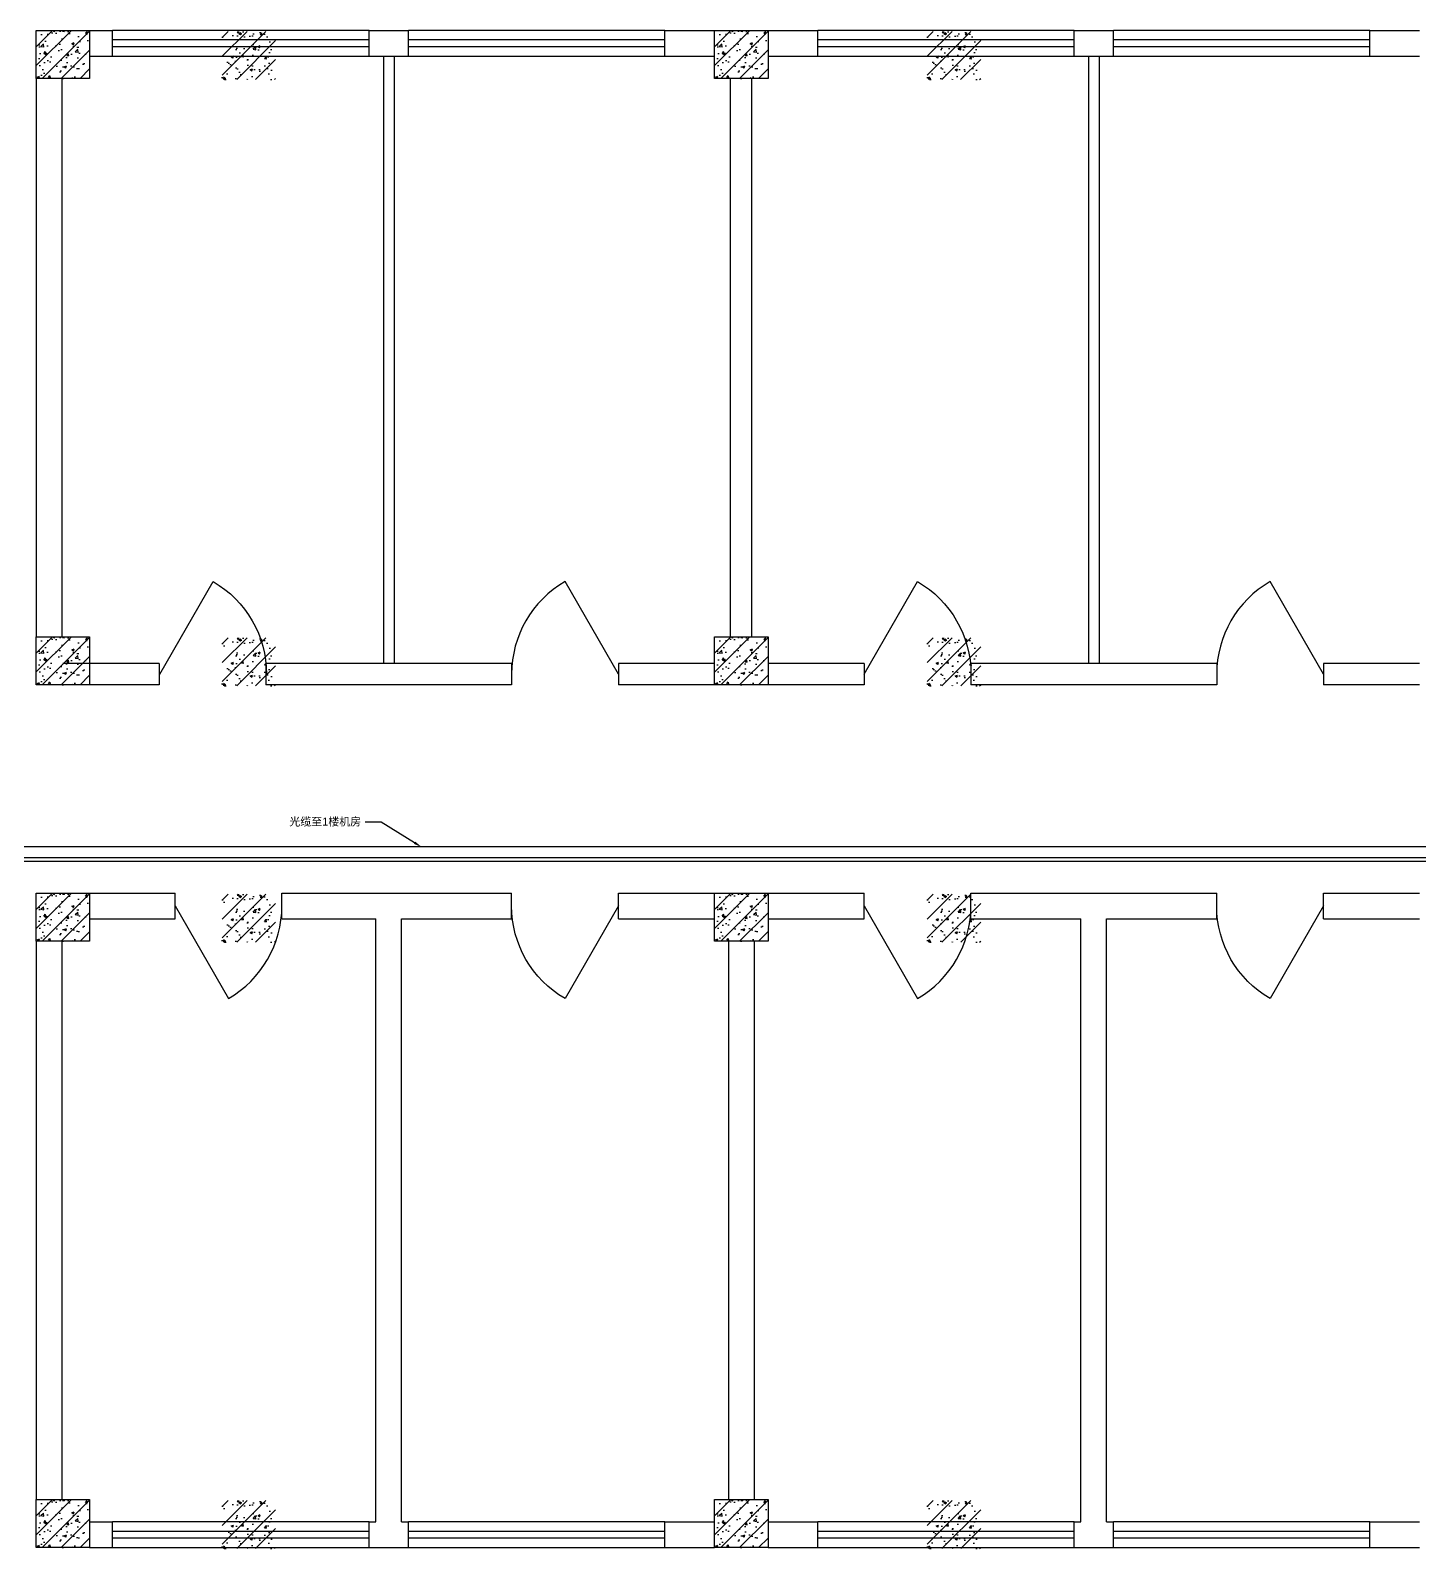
# Model space of a CAD drawing. Header units: millimetres. Extents: x 1454 to 76815, y 2126 to 32240.
# Drawn here: x 45812 to 54482, y 2126 to 11600 of the extents above; entities that cross this region are included whole.
import ezdxf
from ezdxf import colors
from ezdxf.entities.mleader import LeaderData, LeaderLine
from ezdxf.enums import TextEntityAlignment as Align
from ezdxf.math import Vec2, Vec3

# ---------------------------------------------------------------- set-up
doc = ezdxf.new("R2010")
doc.units = ezdxf.units.MM
doc.linetypes.add('CONTINOUS', pattern=[0])
for name, color, linetype in [('BD0', 7, 'Continuous'), ('C', 7, 'Continuous'), ('M', 7, 'Continuous'), ('WINDOW', 7, 'Continuous'), ('WINDOW_TEXT', 7, 'Continuous'), ('Z', 7, 'Continuous'), ('Z1', 9, 'Continuous'), ('文字说明', 7, 'Continuous'), ('标注', 3, 'Continuous')]:
    doc.layers.add(name, color=color, linetype=linetype)
doc.styles.add('SIMPLEX', font='SIMPLEX.SHX')
doc.styles.get("Standard").update_dxf_attribs({"font": 'arial.ttf'})

# ---------------------------------------------------------------- blocks, each defined once
blk = doc.blocks.new('_DBLK')
blk.add_line((-0.5, 0), (0, -0.866))
blk.add_arc((-0.5, 0), 1, 300, 0)
at = {"layer": 'WINDOW_TEXT', "style": 'SIMPLEX', "flags": 9}
blk.add_attdef('A', text='', height=1, dxfattribs=at).set_placement((0, 1.5), align=Align.MIDDLE)

msp = doc.modelspace()

# ---------------------------------------------------------------- hatches: boundary and pattern name
at = {"layer": 'Z1'}
h = msp.add_hatch(dxfattribs=at)
h.set_pattern_fill('ANSI31', color=256, scale=666.666667, style=0)
h.set_pattern_definition([(45, (-1432974.38, -522395.14), (-58.925565, 58.925565), [])])
h.paths.add_polyline_path([(45848.4, 11599.6), (46181.7, 11599.6), (46181.7, 11299.6), (45848.4, 11299.6)])
h = msp.add_hatch(dxfattribs=at)
h.set_pattern_fill('AR-CONC', color=256, scale=20, style=0)
h.set_pattern_definition([(50, (-1432974.38, -522395.14), (143.4520365, -12.550427), [15, -165]), (355, (-1432974.38, -522395.14), (-27.750267, 150.438427), [12, -132]), (100.4514, (-1432962.42, -522396.18), (115.701876, 137.887908), [12.748038, -140.228422]), (46.1842, (-1432974.38, -522355.14), (213.44821, -33.103803), [22.5, -247.5]), (96.6356, (-1432956.6, -522357.9), (186.93254, 194.823574), [19.122058, -210.3426]), (351.1842, (-1432974.38, -522355.14), (186.93239, 194.82372), [18, -198]), (21, (-1432954.38, -522365.14), (119.38141, -80.523778), [15, -165]), (326, (-1432954.38, -522365.14), (48.663066, 145.030009), [12, -132]), (71.4514, (-1432944.43, -522371.85), (168.044526, 64.506099), [12.748038, -140.228422]), (37.5, (-1432974.38, -522395.14), (2.431971, 66.5787708), [0, -130.4, 0, -134, 0, -132.5]), (7.5, (-1432974.38, -522395.14), (52.6139075, 78.8823424), [0, -76.4, 0, -127.4, 0, -50.5]), (327.5, (-1433018.98, -522395.14), (106.7644872, -4.5109743), [0, -50, 0, -156, 0, -207]), (317.5, (-1433038.98, -522395.14), (116.637234, 20.0209965), [0, -65, 0, -103.6, 0, -147])])
h.paths.add_polyline_path([(45848.4, 11599.6), (46181.7, 11599.6), (46181.7, 11299.6), (45848.4, 11299.6)])
h = msp.add_hatch(dxfattribs=at)
h.set_pattern_fill('ANSI31', color=256, scale=666.666667, style=0)
h.set_pattern_definition([(45, (-1638618.67, -96398.72), (-58.925565, 58.925565), [])])
h.paths.add_polyline_path([(47009, 11592.9), (47342.3, 11592.9), (47342.3, 11292.9), (47009, 11292.9)])
h = msp.add_hatch(dxfattribs=at)
h.set_pattern_fill('AR-CONC', color=256, scale=20, style=0)
h.set_pattern_definition([(50, (-1638618.67, -96398.72), (143.4520365, -12.550427), [15, -165]), (355, (-1638618.67, -96398.72), (-27.750267, 150.438427), [12, -132]), (100.4514, (-1638606.72, -96399.76), (115.701876, 137.887908), [12.748038, -140.228422]), (46.1842, (-1638618.67, -96358.72), (213.44821, -33.103803), [22.5, -247.5]), (96.6356, (-1638600.89, -96361.48), (186.93254, 194.823574), [19.122058, -210.3426]), (351.1842, (-1638618.67, -96358.72), (186.93239, 194.82372), [18, -198]), (21, (-1638598.67, -96368.72), (119.3814104, -80.523778), [15, -165]), (326, (-1638598.67, -96368.72), (48.663066, 145.030009), [12, -132]), (71.4514, (-1638588.72, -96375.43), (168.044526, 64.506099), [12.748038, -140.228422]), (37.5, (-1638618.673, -96398.716), (2.431971, 66.5787708), [0, -130.4, 0, -134, 0, -132.5]), (7.5, (-1638618.67, -96398.72), (52.6139075, 78.8823424), [0, -76.4, 0, -127.4, 0, -50.5]), (327.5, (-1638663.273, -96398.716), (106.7644872, -4.5109743), [0, -50, 0, -156, 0, -207]), (317.5, (-1638683.27, -96398.72), (116.637234, 20.0209965), [0, -65, 0, -103.6, 0, -147])])
h.paths.add_polyline_path([(47009, 11592.9), (47342.3, 11592.9), (47342.3, 11292.9), (47009, 11292.9)])
h = msp.add_hatch(dxfattribs=at)
h.set_pattern_fill('ANSI31', color=256, scale=666.666667, style=0)
h.set_pattern_definition([(45, (-1428741.046, -522395.14), (-58.925565, 58.925565), [])])
h.paths.add_polyline_path([(50081.7, 11599.6), (50415.1, 11599.6), (50415.1, 11299.6), (50081.7, 11299.6)])
h = msp.add_hatch(dxfattribs=at)
h.set_pattern_fill('AR-CONC', color=256, scale=20, style=0)
h.set_pattern_definition([(50, (-1428741.05, -522395.14), (143.4520365, -12.550427), [15, -165]), (355, (-1428741.05, -522395.14), (-27.750267, 150.438427), [12, -132]), (100.4514, (-1428729.09, -522396.18), (115.701876, 137.887908), [12.748038, -140.228422]), (46.1842, (-1428741.05, -522355.14), (213.44821, -33.103803), [22.5, -247.5]), (96.6356, (-1428723.26, -522357.9), (186.93254, 194.823574), [19.122058, -210.3426]), (351.1842, (-1428741.05, -522355.14), (186.93239, 194.82372), [18, -198]), (21, (-1428721.05, -522365.14), (119.38141, -80.523778), [15, -165]), (326, (-1428721.05, -522365.14), (48.663066, 145.030009), [12, -132]), (71.4514, (-1428711.1, -522371.85), (168.044526, 64.506099), [12.748038, -140.228422]), (37.5, (-1428741.046, -522395.14), (2.431971, 66.5787708), [0, -130.4, 0, -134, 0, -132.5]), (7.5, (-1428741.046, -522395.14), (52.6139075, 78.8823424), [0, -76.4, 0, -127.4, 0, -50.5]), (327.5, (-1428785.646, -522395.14), (106.7644872, -4.5109743), [0, -50, 0, -156, 0, -207]), (317.5, (-1428805.65, -522395.14), (116.637234, 20.0209965), [0, -65, 0, -103.6, 0, -147])])
h.paths.add_polyline_path([(50081.7, 11599.6), (50415.1, 11599.6), (50415.1, 11299.6), (50081.7, 11299.6)])
h = msp.add_hatch(dxfattribs=at)
h.set_pattern_fill('ANSI31', color=256, scale=666.666667, style=0)
h.set_pattern_definition([(45, (-1634218.67, -96398.72), (-58.925565, 58.925565), [])])
h.paths.add_polyline_path([(51409, 11592.9), (51742.3, 11592.9), (51742.3, 11292.9), (51409, 11292.9)])
h = msp.add_hatch(dxfattribs=at)
h.set_pattern_fill('AR-CONC', color=256, scale=20, style=0)
h.set_pattern_definition([(50, (-1634218.67, -96398.72), (143.4520365, -12.550427), [15, -165]), (355, (-1634218.67, -96398.72), (-27.750267, 150.438427), [12, -132]), (100.4514, (-1634206.72, -96399.76), (115.701876, 137.887908), [12.748038, -140.228422]), (46.1842, (-1634218.67, -96358.72), (213.44821, -33.103803), [22.5, -247.5]), (96.6356, (-1634200.89, -96361.48), (186.93254, 194.823574), [19.122058, -210.3426]), (351.1842, (-1634218.67, -96358.72), (186.93239, 194.82372), [18, -198]), (21, (-1634198.67, -96368.72), (119.3814104, -80.523778), [15, -165]), (326, (-1634198.67, -96368.72), (48.663066, 145.030009), [12, -132]), (71.4514, (-1634188.72, -96375.43), (168.044526, 64.506099), [12.748038, -140.228422]), (37.5, (-1634218.673, -96398.716), (2.431971, 66.5787708), [0, -130.4, 0, -134, 0, -132.5]), (7.5, (-1634218.67, -96398.72), (52.6139075, 78.8823424), [0, -76.4, 0, -127.4, 0, -50.5]), (327.5, (-1634263.273, -96398.716), (106.7644872, -4.5109743), [0, -50, 0, -156, 0, -207]), (317.5, (-1634283.27, -96398.72), (116.637234, 20.0209965), [0, -65, 0, -103.6, 0, -147])])
h.paths.add_polyline_path([(51409, 11592.9), (51742.3, 11592.9), (51742.3, 11292.9), (51409, 11292.9)])
h = msp.add_hatch(dxfattribs=at)
h.set_pattern_fill('ANSI31', color=256, scale=666.666667, style=0)
h.set_pattern_definition([(45, (-1432974.38, -526178.47), (-58.925565, 58.925565), [])])
h.paths.add_polyline_path([(45848.4, 7816.3), (46181.7, 7816.3), (46181.7, 7516.3), (45848.4, 7516.3)])
h = msp.add_hatch(dxfattribs=at)
h.set_pattern_fill('AR-CONC', color=256, scale=20, style=0)
h.set_pattern_definition([(50, (-1432974.38, -526178.47), (143.4520365, -12.550427), [15, -165]), (355, (-1432974.38, -526178.47), (-27.750267, 150.438427), [12, -132]), (100.4514, (-1432962.42, -526179.52), (115.701876, 137.887908), [12.748038, -140.228422]), (46.1842, (-1432974.38, -526138.47), (213.44821, -33.103803), [22.5, -247.5]), (96.6356, (-1432956.6, -526141.23), (186.93254, 194.823574), [19.122058, -210.3426]), (351.1842, (-1432974.38, -526138.47), (186.93239, 194.82372), [18, -198]), (21, (-1432954.38, -526148.47), (119.38141, -80.523778), [15, -165]), (326, (-1432954.38, -526148.47), (48.663066, 145.030009), [12, -132]), (71.4514, (-1432944.43, -526155.18), (168.044526, 64.506099), [12.748038, -140.228422]), (37.5, (-1432974.38, -526178.47), (2.431971, 66.5787708), [0, -130.4, 0, -134, 0, -132.5]), (7.5, (-1432974.38, -526178.47), (52.6139075, 78.8823424), [0, -76.4, 0, -127.4, 0, -50.5]), (327.5, (-1433018.98, -526178.47), (106.7644872, -4.5109743), [0, -50, 0, -156, 0, -207]), (317.5, (-1433038.98, -526178.47), (116.637234, 20.0209965), [0, -65, 0, -103.6, 0, -147])])
h.paths.add_polyline_path([(45848.4, 7816.3), (46181.7, 7816.3), (46181.7, 7516.3), (45848.4, 7516.3)])
h = msp.add_hatch(dxfattribs=at)
h.set_pattern_fill('AR-CONC', color=256, scale=20, style=0)
h.set_pattern_definition([(50, (-1638618.67, -100182.05), (143.4520365, -12.550427), [15, -165]), (355, (-1638618.67, -100182.05), (-27.750267, 150.438427), [12, -132]), (100.4514, (-1638606.72, -100183.1), (115.701876, 137.887908), [12.748038, -140.228422]), (46.1842, (-1638618.67, -100142.05), (213.44821, -33.103803), [22.5, -247.5]), (96.6356, (-1638600.89, -100144.8), (186.93254, 194.823574), [19.122058, -210.3426]), (351.1842, (-1638618.67, -100142.05), (186.93239, 194.82372), [18, -198]), (21, (-1638598.67, -100152.05), (119.3814104, -80.523778), [15, -165]), (326, (-1638598.67, -100152.05), (48.663066, 145.030009), [12, -132]), (71.4514, (-1638588.72, -100158.76), (168.044526, 64.506099), [12.748038, -140.228422]), (37.5, (-1638618.673, -100182.05), (2.431971, 66.5787708), [0, -130.4, 0, -134, 0, -132.5]), (7.5, (-1638618.67, -100182.05), (52.6139075, 78.8823424), [0, -76.4, 0, -127.4, 0, -50.5]), (327.5, (-1638663.273, -100182.05), (106.7644872, -4.5109743), [0, -50, 0, -156, 0, -207]), (317.5, (-1638683.27, -100182.05), (116.637234, 20.0209965), [0, -65, 0, -103.6, 0, -147])])
h.paths.add_polyline_path([(47009, 7809.6), (47342.3, 7809.6), (47342.3, 7509.6), (47009, 7509.6)])
h = msp.add_hatch(dxfattribs=at)
h.set_pattern_fill('ANSI31', color=256, scale=666.666667, style=0)
h.set_pattern_definition([(45, (-1638618.67, -100182.05), (-58.925565, 58.925565), [])])
h.paths.add_polyline_path([(47009, 7809.6), (47342.3, 7809.6), (47342.3, 7509.6), (47009, 7509.6)])
h = msp.add_hatch(dxfattribs=at)
h.set_pattern_fill('AR-CONC', color=256, scale=20, style=0)
h.set_pattern_definition([(50, (-1428741.05, -526178.47), (143.4520365, -12.550427), [15, -165]), (355, (-1428741.05, -526178.47), (-27.750267, 150.438427), [12, -132]), (100.4514, (-1428729.09, -526179.52), (115.701876, 137.887908), [12.748038, -140.228422]), (46.1842, (-1428741.05, -526138.47), (213.44821, -33.103803), [22.5, -247.5]), (96.6356, (-1428723.26, -526141.23), (186.93254, 194.823574), [19.122058, -210.3426]), (351.1842, (-1428741.05, -526138.47), (186.93239, 194.82372), [18, -198]), (21, (-1428721.05, -526148.47), (119.38141, -80.523778), [15, -165]), (326, (-1428721.05, -526148.47), (48.663066, 145.030009), [12, -132]), (71.4514, (-1428711.1, -526155.18), (168.044526, 64.506099), [12.748038, -140.228422]), (37.5, (-1428741.046, -526178.47), (2.431971, 66.5787708), [0, -130.4, 0, -134, 0, -132.5]), (7.5, (-1428741.046, -526178.47), (52.6139075, 78.8823424), [0, -76.4, 0, -127.4, 0, -50.5]), (327.5, (-1428785.646, -526178.47), (106.7644872, -4.5109743), [0, -50, 0, -156, 0, -207]), (317.5, (-1428805.65, -526178.47), (116.637234, 20.0209965), [0, -65, 0, -103.6, 0, -147])])
h.paths.add_polyline_path([(50081.7, 7816.3), (50415.1, 7816.3), (50415.1, 7516.3), (50081.7, 7516.3)])
h = msp.add_hatch(dxfattribs=at)
h.set_pattern_fill('ANSI31', color=256, scale=666.666667, style=0)
h.set_pattern_definition([(45, (-1428741.046, -526178.47), (-58.925565, 58.925565), [])])
h.paths.add_polyline_path([(50081.7, 7816.3), (50415.1, 7816.3), (50415.1, 7516.3), (50081.7, 7516.3)])
h = msp.add_hatch(dxfattribs=at)
h.set_pattern_fill('ANSI31', color=256, scale=666.666667, style=0)
h.set_pattern_definition([(45, (-1634218.67, -100182.05), (-58.925565, 58.925565), [])])
h.paths.add_polyline_path([(51409, 7809.6), (51742.3, 7809.6), (51742.3, 7509.6), (51409, 7509.6)])
h = msp.add_hatch(dxfattribs=at)
h.set_pattern_fill('AR-CONC', color=256, scale=20, style=0)
h.set_pattern_definition([(50, (-1634218.67, -100182.05), (143.4520365, -12.550427), [15, -165]), (355, (-1634218.67, -100182.05), (-27.750267, 150.438427), [12, -132]), (100.4514, (-1634206.72, -100183.1), (115.701876, 137.887908), [12.748038, -140.228422]), (46.1842, (-1634218.67, -100142.05), (213.44821, -33.103803), [22.5, -247.5]), (96.6356, (-1634200.89, -100144.8), (186.93254, 194.823574), [19.122058, -210.3426]), (351.1842, (-1634218.67, -100142.05), (186.93239, 194.82372), [18, -198]), (21, (-1634198.67, -100152.05), (119.3814104, -80.523778), [15, -165]), (326, (-1634198.67, -100152.05), (48.663066, 145.030009), [12, -132]), (71.4514, (-1634188.72, -100158.76), (168.044526, 64.506099), [12.748038, -140.228422]), (37.5, (-1634218.673, -100182.05), (2.431971, 66.5787708), [0, -130.4, 0, -134, 0, -132.5]), (7.5, (-1634218.67, -100182.05), (52.6139075, 78.8823424), [0, -76.4, 0, -127.4, 0, -50.5]), (327.5, (-1634263.273, -100182.05), (106.7644872, -4.5109743), [0, -50, 0, -156, 0, -207]), (317.5, (-1634283.27, -100182.05), (116.637234, 20.0209965), [0, -65, 0, -103.6, 0, -147])])
h.paths.add_polyline_path([(51409, 7809.6), (51742.3, 7809.6), (51742.3, 7509.6), (51409, 7509.6)])
h = msp.add_hatch(dxfattribs=at)
h.set_pattern_fill('ANSI31', color=256, scale=666.666667, style=0)
h.set_pattern_definition([(45, (-1432974.38, -527778.47), (-58.925565, 58.925565), [])])
h.paths.add_polyline_path([(45848.4, 6216.3), (46181.7, 6216.3), (46181.7, 5916.3), (45848.4, 5916.3)])
h = msp.add_hatch(dxfattribs=at)
h.set_pattern_fill('AR-CONC', color=256, scale=20, style=0)
h.set_pattern_definition([(50, (-1432974.38, -527778.47), (143.4520365, -12.550427), [15, -165]), (355, (-1432974.38, -527778.47), (-27.750267, 150.438427), [12, -132]), (100.4514, (-1432962.42, -527779.52), (115.701876, 137.887908), [12.748038, -140.228422]), (46.1842, (-1432974.38, -527738.47), (213.44821, -33.103803), [22.5, -247.5]), (96.6356, (-1432956.6, -527741.23), (186.93254, 194.823574), [19.122058, -210.3426]), (351.1842, (-1432974.38, -527738.47), (186.93239, 194.82372), [18, -198]), (21, (-1432954.38, -527748.47), (119.38141, -80.523778), [15, -165]), (326, (-1432954.38, -527748.47), (48.663066, 145.030009), [12, -132]), (71.4514, (-1432944.43, -527755.18), (168.044526, 64.506099), [12.748038, -140.228422]), (37.5, (-1432974.38, -527778.47), (2.431971, 66.5787708), [0, -130.4, 0, -134, 0, -132.5]), (7.5, (-1432974.38, -527778.47), (52.6139075, 78.8823424), [0, -76.4, 0, -127.4, 0, -50.5]), (327.5, (-1433018.98, -527778.47), (106.7644872, -4.5109743), [0, -50, 0, -156, 0, -207]), (317.5, (-1433038.98, -527778.47), (116.637234, 20.0209965), [0, -65, 0, -103.6, 0, -147])])
h.paths.add_polyline_path([(45848.4, 6216.3), (46181.7, 6216.3), (46181.7, 5916.3), (45848.4, 5916.3)])
h = msp.add_hatch(dxfattribs=at)
h.set_pattern_fill('ANSI31', color=256, scale=666.666667, style=0)
h.set_pattern_definition([(45, (-1638618.67, -101782.05), (-58.925565, 58.925565), [])])
h.paths.add_polyline_path([(47009, 6209.6), (47342.3, 6209.6), (47342.3, 5909.6), (47009, 5909.6)])
h = msp.add_hatch(dxfattribs=at)
h.set_pattern_fill('AR-CONC', color=256, scale=20, style=0)
h.set_pattern_definition([(50, (-1638618.67, -101782.05), (143.4520365, -12.550427), [15, -165]), (355, (-1638618.67, -101782.05), (-27.750267, 150.438427), [12, -132]), (100.4514, (-1638606.72, -101783.1), (115.701876, 137.887908), [12.748038, -140.228422]), (46.1842, (-1638618.67, -101742.05), (213.44821, -33.103803), [22.5, -247.5]), (96.6356, (-1638600.89, -101744.8), (186.93254, 194.823574), [19.122058, -210.3426]), (351.1842, (-1638618.67, -101742.05), (186.93239, 194.82372), [18, -198]), (21, (-1638598.67, -101752.05), (119.3814104, -80.523778), [15, -165]), (326, (-1638598.67, -101752.05), (48.663066, 145.030009), [12, -132]), (71.4514, (-1638588.72, -101758.76), (168.044526, 64.506099), [12.748038, -140.228422]), (37.5, (-1638618.673, -101782.05), (2.431971, 66.5787708), [0, -130.4, 0, -134, 0, -132.5]), (7.5, (-1638618.67, -101782.05), (52.6139075, 78.8823424), [0, -76.4, 0, -127.4, 0, -50.5]), (327.5, (-1638663.273, -101782.05), (106.7644872, -4.5109743), [0, -50, 0, -156, 0, -207]), (317.5, (-1638683.27, -101782.05), (116.637234, 20.0209965), [0, -65, 0, -103.6, 0, -147])])
h.paths.add_polyline_path([(47009, 6209.6), (47342.3, 6209.6), (47342.3, 5909.6), (47009, 5909.6)])
h = msp.add_hatch(dxfattribs=at)
h.set_pattern_fill('ANSI31', color=256, scale=666.666667, style=0)
h.set_pattern_definition([(45, (-1428741.046, -527778.47), (-58.925565, 58.925565), [])])
h.paths.add_polyline_path([(50081.7, 6216.3), (50415.1, 6216.3), (50415.1, 5916.3), (50081.7, 5916.3)])
h = msp.add_hatch(dxfattribs=at)
h.set_pattern_fill('AR-CONC', color=256, scale=20, style=0)
h.set_pattern_definition([(50, (-1428741.05, -527778.47), (143.4520365, -12.550427), [15, -165]), (355, (-1428741.05, -527778.47), (-27.750267, 150.438427), [12, -132]), (100.4514, (-1428729.09, -527779.52), (115.701876, 137.887908), [12.748038, -140.228422]), (46.1842, (-1428741.05, -527738.47), (213.44821, -33.103803), [22.5, -247.5]), (96.6356, (-1428723.26, -527741.23), (186.93254, 194.823574), [19.122058, -210.3426]), (351.1842, (-1428741.05, -527738.47), (186.93239, 194.82372), [18, -198]), (21, (-1428721.05, -527748.47), (119.38141, -80.523778), [15, -165]), (326, (-1428721.05, -527748.47), (48.663066, 145.030009), [12, -132]), (71.4514, (-1428711.1, -527755.18), (168.044526, 64.506099), [12.748038, -140.228422]), (37.5, (-1428741.046, -527778.47), (2.431971, 66.5787708), [0, -130.4, 0, -134, 0, -132.5]), (7.5, (-1428741.046, -527778.47), (52.6139075, 78.8823424), [0, -76.4, 0, -127.4, 0, -50.5]), (327.5, (-1428785.646, -527778.47), (106.7644872, -4.5109743), [0, -50, 0, -156, 0, -207]), (317.5, (-1428805.65, -527778.47), (116.637234, 20.0209965), [0, -65, 0, -103.6, 0, -147])])
h.paths.add_polyline_path([(50081.7, 6216.3), (50415.1, 6216.3), (50415.1, 5916.3), (50081.7, 5916.3)])
h = msp.add_hatch(dxfattribs=at)
h.set_pattern_fill('ANSI31', color=256, scale=666.666667, style=0)
h.set_pattern_definition([(45, (-1634218.67, -101782.05), (-58.925565, 58.925565), [])])
h.paths.add_polyline_path([(51409, 6209.6), (51742.3, 6209.6), (51742.3, 5909.6), (51409, 5909.6)])
h = msp.add_hatch(dxfattribs=at)
h.set_pattern_fill('AR-CONC', color=256, scale=20, style=0)
h.set_pattern_definition([(50, (-1634218.67, -101782.05), (143.4520365, -12.550427), [15, -165]), (355, (-1634218.67, -101782.05), (-27.750267, 150.438427), [12, -132]), (100.4514, (-1634206.72, -101783.1), (115.701876, 137.887908), [12.748038, -140.228422]), (46.1842, (-1634218.67, -101742.05), (213.44821, -33.103803), [22.5, -247.5]), (96.6356, (-1634200.89, -101744.8), (186.93254, 194.823574), [19.122058, -210.3426]), (351.1842, (-1634218.67, -101742.05), (186.93239, 194.82372), [18, -198]), (21, (-1634198.67, -101752.05), (119.3814104, -80.523778), [15, -165]), (326, (-1634198.67, -101752.05), (48.663066, 145.030009), [12, -132]), (71.4514, (-1634188.72, -101758.76), (168.044526, 64.506099), [12.748038, -140.228422]), (37.5, (-1634218.673, -101782.05), (2.431971, 66.5787708), [0, -130.4, 0, -134, 0, -132.5]), (7.5, (-1634218.67, -101782.05), (52.6139075, 78.8823424), [0, -76.4, 0, -127.4, 0, -50.5]), (327.5, (-1634263.273, -101782.05), (106.7644872, -4.5109743), [0, -50, 0, -156, 0, -207]), (317.5, (-1634283.27, -101782.05), (116.637234, 20.0209965), [0, -65, 0, -103.6, 0, -147])])
h.paths.add_polyline_path([(51409, 6209.6), (51742.3, 6209.6), (51742.3, 5909.6), (51409, 5909.6)])
h = msp.add_hatch(dxfattribs=at)
h.set_pattern_fill('ANSI31', color=256, scale=666.666667, style=0)
h.set_pattern_definition([(45, (-1432974.38, -531561.804), (-58.925565, 58.925565), [])])
h.paths.add_polyline_path([(45848.4, 2432.9), (46181.7, 2432.9), (46181.7, 2132.9), (45848.4, 2132.9)])
h = msp.add_hatch(dxfattribs=at)
h.set_pattern_fill('AR-CONC', color=256, scale=20, style=0)
h.set_pattern_definition([(50, (-1432974.38, -531561.8), (143.4520365, -12.550427), [15, -165]), (355, (-1432974.38, -531561.8), (-27.750267, 150.438427), [12, -132]), (100.4514, (-1432962.42, -531562.85), (115.701876, 137.887908), [12.748038, -140.228422]), (46.1842, (-1432974.38, -531521.8), (213.44821, -33.103803), [22.5, -247.5]), (96.6356, (-1432956.6, -531524.56), (186.93254, 194.823574), [19.122058, -210.3426]), (351.1842, (-1432974.38, -531521.8), (186.93239, 194.82372), [18, -198]), (21, (-1432954.38, -531531.8), (119.38141, -80.523778), [15, -165]), (326, (-1432954.38, -531531.8), (48.663066, 145.030009), [12, -132]), (71.4514, (-1432944.43, -531538.51), (168.044526, 64.506099), [12.748038, -140.228422]), (37.5, (-1432974.38, -531561.804), (2.431971, 66.5787708), [0, -130.4, 0, -134, 0, -132.5]), (7.5, (-1432974.38, -531561.804), (52.6139075, 78.8823424), [0, -76.4, 0, -127.4, 0, -50.5]), (327.5, (-1433018.98, -531561.804), (106.7644872, -4.5109743), [0, -50, 0, -156, 0, -207]), (317.5, (-1433038.98, -531561.8), (116.637234, 20.0209965), [0, -65, 0, -103.6, 0, -147])])
h.paths.add_polyline_path([(45848.4, 2432.9), (46181.7, 2432.9), (46181.7, 2132.9), (45848.4, 2132.9)])
h = msp.add_hatch(dxfattribs=at)
h.set_pattern_fill('ANSI31', color=256, scale=666.666667, style=0)
h.set_pattern_definition([(45, (-1638618.67, -105565.38), (-58.925565, 58.925565), [])])
h.paths.add_polyline_path([(47009, 2426.3), (47342.3, 2426.3), (47342.3, 2126.3), (47009, 2126.3)])
h = msp.add_hatch(dxfattribs=at)
h.set_pattern_fill('AR-CONC', color=256, scale=20, style=0)
h.set_pattern_definition([(50, (-1638618.67, -105565.38), (143.4520365, -12.550427), [15, -165]), (355, (-1638618.67, -105565.38), (-27.750267, 150.438427), [12, -132]), (100.4514, (-1638606.72, -105566.43), (115.701876, 137.887908), [12.748038, -140.228422]), (46.1842, (-1638618.67, -105525.38), (213.44821, -33.103803), [22.5, -247.5]), (96.6356, (-1638600.89, -105528.14), (186.93254, 194.823574), [19.122058, -210.3426]), (351.1842, (-1638618.67, -105525.38), (186.93239, 194.82372), [18, -198]), (21, (-1638598.67, -105535.38), (119.3814104, -80.523778), [15, -165]), (326, (-1638598.67, -105535.38), (48.663066, 145.030009), [12, -132]), (71.4514, (-1638588.72, -105542.1), (168.044526, 64.506099), [12.748038, -140.228422]), (37.5, (-1638618.673, -105565.383), (2.431971, 66.5787708), [0, -130.4, 0, -134, 0, -132.5]), (7.5, (-1638618.67, -105565.38), (52.6139075, 78.8823424), [0, -76.4, 0, -127.4, 0, -50.5]), (327.5, (-1638663.273, -105565.383), (106.7644872, -4.5109743), [0, -50, 0, -156, 0, -207]), (317.5, (-1638683.27, -105565.38), (116.637234, 20.0209965), [0, -65, 0, -103.6, 0, -147])])
h.paths.add_polyline_path([(47009, 2426.3), (47342.3, 2426.3), (47342.3, 2126.3), (47009, 2126.3)])
h = msp.add_hatch(dxfattribs=at)
h.set_pattern_fill('ANSI31', color=256, scale=666.666667, style=0)
h.set_pattern_definition([(45, (-1428741.046, -531561.804), (-58.925565, 58.925565), [])])
h.paths.add_polyline_path([(50081.7, 2432.9), (50415.1, 2432.9), (50415.1, 2132.9), (50081.7, 2132.9)])
h = msp.add_hatch(dxfattribs=at)
h.set_pattern_fill('AR-CONC', color=256, scale=20, style=0)
h.set_pattern_definition([(50, (-1428741.05, -531561.8), (143.4520365, -12.550427), [15, -165]), (355, (-1428741.05, -531561.8), (-27.750267, 150.438427), [12, -132]), (100.4514, (-1428729.09, -531562.85), (115.701876, 137.887908), [12.748038, -140.228422]), (46.1842, (-1428741.05, -531521.8), (213.44821, -33.103803), [22.5, -247.5]), (96.6356, (-1428723.26, -531524.56), (186.93254, 194.823574), [19.122058, -210.3426]), (351.1842, (-1428741.05, -531521.8), (186.93239, 194.82372), [18, -198]), (21, (-1428721.05, -531531.8), (119.38141, -80.523778), [15, -165]), (326, (-1428721.05, -531531.8), (48.663066, 145.030009), [12, -132]), (71.4514, (-1428711.1, -531538.51), (168.044526, 64.506099), [12.748038, -140.228422]), (37.5, (-1428741.046, -531561.804), (2.431971, 66.5787708), [0, -130.4, 0, -134, 0, -132.5]), (7.5, (-1428741.046, -531561.804), (52.6139075, 78.8823424), [0, -76.4, 0, -127.4, 0, -50.5]), (327.5, (-1428785.646, -531561.804), (106.7644872, -4.5109743), [0, -50, 0, -156, 0, -207]), (317.5, (-1428805.65, -531561.8), (116.637234, 20.0209965), [0, -65, 0, -103.6, 0, -147])])
h.paths.add_polyline_path([(50081.7, 2432.9), (50415.1, 2432.9), (50415.1, 2132.9), (50081.7, 2132.9)])
h = msp.add_hatch(dxfattribs=at)
h.set_pattern_fill('ANSI31', color=256, scale=666.666667, style=0)
h.set_pattern_definition([(45, (-1634218.67, -105565.38), (-58.925565, 58.925565), [])])
h.paths.add_polyline_path([(51409, 2426.3), (51742.3, 2426.3), (51742.3, 2126.3), (51409, 2126.3)])
h = msp.add_hatch(dxfattribs=at)
h.set_pattern_fill('AR-CONC', color=256, scale=20, style=0)
h.set_pattern_definition([(50, (-1634218.67, -105565.38), (143.4520365, -12.550427), [15, -165]), (355, (-1634218.67, -105565.38), (-27.750267, 150.438427), [12, -132]), (100.4514, (-1634206.72, -105566.43), (115.701876, 137.887908), [12.748038, -140.228422]), (46.1842, (-1634218.67, -105525.38), (213.44821, -33.103803), [22.5, -247.5]), (96.6356, (-1634200.89, -105528.14), (186.93254, 194.823574), [19.122058, -210.3426]), (351.1842, (-1634218.67, -105525.38), (186.93239, 194.82372), [18, -198]), (21, (-1634198.67, -105535.38), (119.3814104, -80.523778), [15, -165]), (326, (-1634198.67, -105535.38), (48.663066, 145.030009), [12, -132]), (71.4514, (-1634188.72, -105542.1), (168.044526, 64.506099), [12.748038, -140.228422]), (37.5, (-1634218.673, -105565.383), (2.431971, 66.5787708), [0, -130.4, 0, -134, 0, -132.5]), (7.5, (-1634218.67, -105565.38), (52.6139075, 78.8823424), [0, -76.4, 0, -127.4, 0, -50.5]), (327.5, (-1634263.273, -105565.383), (106.7644872, -4.5109743), [0, -50, 0, -156, 0, -207]), (317.5, (-1634283.27, -105565.38), (116.637234, 20.0209965), [0, -65, 0, -103.6, 0, -147])])
h.paths.add_polyline_path([(51409, 2426.3), (51742.3, 2426.3), (51742.3, 2126.3), (51409, 2126.3)])

# ---------------------------------------------------------------- linework, layer by layer
for p, q in [((48015.1, 11439.6), (48015.1, 7649.6)), ((48081.7, 11439.6), (48081.7, 7649.6)), ((52415.1, 11439.6), (52415.1, 7649.6)), ((52481.7, 11439.6), (52481.7, 7649.6))]:
    msp.add_line(p, q)
at = {"layer": 'BD0'}
for p, q in [((46181.7, 11599.6), (46325.1, 11599.6)), ((46325.1, 11439.6), (46325.1, 11599.6)), ((47925.1, 11439.6), (47925.1, 11599.6)), ((47925.1, 11599.6), (48171.7, 11599.6)), ((48171.7, 11439.6), (48171.7, 11599.6)), ((49771.7, 11439.6), (49771.7, 11599.6)), ((49771.7, 11599.6), (50081.7, 11599.6)), ((50415.1, 11599.6), (50725.1, 11599.6)), ((50725.1, 11439.6), (50725.1, 11599.6)), ((52325.1, 11599.6), (52571.7, 11599.6)), ((52325.1, 11439.6), (52325.1, 11599.6)), ((52571.7, 11439.6), (52571.7, 11599.6)), ((54171.7, 11439.6), (54171.7, 11599.6)), ((54171.7, 11599.6), (54481.7, 11599.6)), ((46181.7, 11439.6), (46325.1, 11439.6)), ((47925.1, 11439.6), (48171.7, 11439.6)), ((49771.7, 11439.6), (50081.7, 11439.6)), ((50415.1, 11439.6), (50725.1, 11439.6)), ((52325.1, 11439.6), (52571.7, 11439.6)), ((54171.7, 11439.6), (54481.7, 11439.6)), ((45848.4, 11299.6), (45848.4, 7816.3)), ((46008.4, 11299.6), (46008.4, 7816.3)), ((46181.7, 6216.3), (46715.1, 6216.3)), ((46715.1, 6056.3), (46715.1, 6216.3)), ((47381.7, 6216.3), (48815.1, 6216.3)), ((47381.7, 6056.3), (47381.7, 6216.3)), ((48815.1, 6056.3), (48815.1, 6216.3)), ((49481.7, 6056.3), (49481.7, 6216.3)), ((49481.7, 6216.3), (50081.7, 6216.3)), ((50415.1, 6216.3), (51015.1, 6216.3)), ((51015.1, 6056.3), (51015.1, 6216.3)), ((51681.7, 6216.3), (53215.1, 6216.3)), ((51681.7, 6056.3), (51681.7, 6216.3)), ((53215.1, 6056.3), (53215.1, 6216.3)), ((53881.7, 6056.3), (53881.7, 6216.3)), ((53881.7, 6216.3), (54481.7, 6216.3)), ((46181.7, 6056.3), (46715.1, 6056.3)), ((47381.7, 6056.3), (47968.4, 6056.3)), ((47968.4, 2292.9), (47968.4, 6056.3)), ((48128.4, 6056.3), (48815.1, 6056.3)), ((48128.4, 2292.9), (48128.4, 6056.3)), ((49481.7, 6056.3), (50081.7, 6056.3)), ((50415.1, 6056.3), (51015.1, 6056.3)), ((51681.7, 6056.3), (52368.4, 6056.3)), ((52368.4, 2292.9), (52368.4, 6056.3)), ((52528.4, 6056.3), (53215.1, 6056.3)), ((52528.4, 2292.9), (52528.4, 6056.3)), ((53881.7, 6056.3), (54481.7, 6056.3)), ((45848.4, 5916.3), (45848.4, 2432.9)), ((46008.4, 5916.3), (46008.4, 2432.9)), ((50168.4, 5916.3), (50168.4, 2432.9)), ((50328.4, 5916.3), (50328.4, 2432.9)), ((46181.7, 2292.9), (46325.1, 2292.9)), ((46325.1, 2132.9), (46325.1, 2292.9)), ((47925.1, 2132.9), (47925.1, 2292.9)), ((47925.1, 2292.9), (47968.4, 2292.9)), ((48128.4, 2292.9), (48171.7, 2292.9)), ((48171.7, 2132.9), (48171.7, 2292.9)), ((49771.7, 2132.9), (49771.7, 2292.9)), ((49771.7, 2292.9), (50081.7, 2292.9)), ((50415.1, 2292.9), (50725.1, 2292.9)), ((50725.1, 2132.9), (50725.1, 2292.9)), ((52325.1, 2132.9), (52325.1, 2292.9)), ((52325.1, 2292.9), (52368.4, 2292.9)), ((52528.4, 2292.9), (52571.7, 2292.9)), ((52571.7, 2132.9), (52571.7, 2292.9)), ((54171.7, 2132.9), (54171.7, 2292.9)), ((54171.7, 2292.9), (54481.7, 2292.9)), ((46181.7, 2132.9), (46325.1, 2132.9)), ((47925.1, 2132.9), (48171.7, 2132.9)), ((49771.7, 2132.9), (50081.7, 2132.9)), ((50415.1, 2132.9), (50725.1, 2132.9)), ((52325.1, 2132.9), (52571.7, 2132.9)), ((54171.7, 2132.9), (54481.7, 2132.9))]:
    msp.add_line(p, q, dxfattribs=at)
at = {"layer": 'C', "color": 7}
for p, q in [((47925.1, 11599.6), (46325.1, 11599.6)), ((49771.7, 11599.6), (48171.7, 11599.6)), ((52325.1, 11599.6), (50725.1, 11599.6)), ((54171.7, 11599.6), (52571.7, 11599.6)), ((47925.1, 11539.6), (46325.1, 11539.6)), ((46325.1, 11499.6), (47925.1, 11499.6)), ((49771.7, 11539.6), (48171.7, 11539.6)), ((48171.7, 11499.6), (49771.7, 11499.6)), ((52325.1, 11539.6), (50725.1, 11539.6)), ((50725.1, 11499.6), (52325.1, 11499.6)), ((54171.7, 11539.6), (52571.7, 11539.6)), ((52571.7, 11499.6), (54171.7, 11499.6)), ((46325.1, 11439.6), (47925.1, 11439.6)), ((48171.7, 11439.6), (49771.7, 11439.6)), ((50725.1, 11439.6), (52325.1, 11439.6)), ((52571.7, 11439.6), (54171.7, 11439.6)), ((47925.1, 2292.9), (46325.1, 2292.9)), ((49771.7, 2292.9), (48171.7, 2292.9)), ((52325.1, 2292.9), (50725.1, 2292.9)), ((54171.7, 2292.9), (52571.7, 2292.9)), ((47925.1, 2232.9), (46325.1, 2232.9)), ((46325.1, 2192.9), (47925.1, 2192.9)), ((49771.7, 2232.9), (48171.7, 2232.9)), ((48171.7, 2192.9), (49771.7, 2192.9)), ((52325.1, 2232.9), (50725.1, 2232.9)), ((50725.1, 2192.9), (52325.1, 2192.9)), ((54171.7, 2232.9), (52571.7, 2232.9)), ((52571.7, 2192.9), (54171.7, 2192.9)), ((46325.1, 2132.9), (47925.1, 2132.9)), ((48171.7, 2132.9), (49771.7, 2132.9)), ((50725.1, 2132.9), (52325.1, 2132.9)), ((52571.7, 2132.9), (54171.7, 2132.9))]:
    msp.add_line(p, q, dxfattribs=at)
at = {"layer": 'Z'}
for p, q in [((50181.7, 7816.3), (50181.7, 11299.6)), ((50315.1, 7816.3), (50315.1, 11299.6)), ((46615.1, 7649.6), (46015.1, 7649.6)), ((46615.1, 7649.6), (46615.1, 7516.3)), ((47281.7, 7649.6), (47281.7, 7516.3)), ((48815.1, 7649.6), (47281.7, 7649.6)), ((48815.1, 7649.6), (48815.1, 7516.3)), ((50081.7, 7649.6), (49481.7, 7649.6)), ((49481.7, 7649.6), (49481.7, 7516.3)), ((51015.1, 7649.6), (50415.1, 7649.6)), ((51015.1, 7649.6), (51015.1, 7516.3)), ((53215.1, 7649.6), (51681.7, 7649.6)), ((51681.7, 7649.6), (51681.7, 7516.3)), ((53215.1, 7649.6), (53215.1, 7516.3)), ((54481.7, 7649.6), (53881.7, 7649.6)), ((53881.7, 7649.6), (53881.7, 7516.3)), ((46615.1, 7516.3), (46015.1, 7516.3)), ((48815.1, 7516.3), (47281.7, 7516.3)), ((50081.7, 7516.3), (49481.7, 7516.3)), ((51015.1, 7516.3), (50415.1, 7516.3)), ((53215.1, 7516.3), (51681.7, 7516.3)), ((54481.7, 7516.3), (53881.7, 7516.3))]:
    msp.add_line(p, q, dxfattribs=at)
for points in [[(45848.4, 11599.6), (46181.7, 11599.6), (46181.7, 11299.6), (45848.4, 11299.6)], [(50081.7, 11599.6), (50415.1, 11599.6), (50415.1, 11299.6), (50081.7, 11299.6)], [(45848.4, 7816.3), (46181.7, 7816.3), (46181.7, 7516.3), (45848.4, 7516.3)], [(50081.7, 7816.3), (50415.1, 7816.3), (50415.1, 7516.3), (50081.7, 7516.3)], [(45848.4, 6216.3), (46181.7, 6216.3), (46181.7, 5916.3), (45848.4, 5916.3)], [(50081.7, 6216.3), (50415.1, 6216.3), (50415.1, 5916.3), (50081.7, 5916.3)], [(45848.4, 2432.9), (46181.7, 2432.9), (46181.7, 2132.9), (45848.4, 2132.9)], [(50081.7, 2432.9), (50415.1, 2432.9), (50415.1, 2132.9), (50081.7, 2132.9)]]:
    msp.add_lwpolyline(points, close=True, dxfattribs=at)
at = {"layer": '文字说明', "color": 2, "linetype": 'CONTINOUS'}
msp.add_line((61605, 6504.6), (22669.7, 6504.6), dxfattribs=at)
at = {"layer": '文字说明', "color": 5, "linetype": 'CONTINOUS'}
msp.add_line((61605, 6412.7), (22568.2, 6412.7), dxfattribs=at)
at = {"layer": '文字说明', "color": 1, "linetype": 'CONTINOUS'}
msp.add_line((61605, 6436.2), (22615.1, 6436.2), dxfattribs=at)

# ---------------------------------------------------------------- block references
at = {"layer": 'M', "yscale": 666.6666666666277, "zscale": 666.6666666666666}
for p, xscale in [((47048.4, 6136.3), 666.6666666665114), ((49148.4, 6136.3), -666.6666666665114), ((51348.4, 6136.3), 666.6666666665114), ((53548.4, 6136.3), -666.6666666665114)]:
    msp.add_blockref('_DBLK', p, dxfattribs=dict(at, xscale=xscale))
at = {"layer": 'WINDOW', "yscale": 666.6666666666277, "zscale": 666.6666666666666, "rotation": 180}
for p, xscale in [((46952.5, 7582.9), -666.6666666665114), ((49148.4, 7582.9), 666.6666666665114), ((51348.4, 7582.9), -666.6666666665114), ((53548.4, 7582.9), 666.6666666665114)]:
    msp.add_blockref('_DBLK', p, dxfattribs=dict(at, xscale=xscale))

# ---------------------------------------------------------------- leaders
at = {"layer": '标注', "color": 7, "true_color": 0xffffff}
ml = msp.add_multileader_mtext('Standard', dxfattribs=at)
ml.set_content('光缆至1楼机房', color=(255, 255, 255))
ml.set_leader_properties()
ml.build(insert=Vec2(0, 0))
ml.multileader.update_dxf_attribs({"arrow_head_size": 49.9})
ctx = ml.context
ctx.base_point, ctx.char_height, ctx.arrow_head_size, ctx.landing_gap_size, ctx.plane_origin = Vec3(47391.8, 6658.3), 49.92, 49.9, 25, Vec3(47925, 6168.2)
ctx.text_align_type = 2
notes = []
notes.append((ctx, [(0, (1, 1, 0), (48000.4, 6658.3), (-1, 0), 99.8, [(0, [(48252.6, 6504.6)], 0, [])])]))
ctx.mtext.insert, ctx.mtext.width, ctx.mtext.alignment, ctx.mtext.flow_direction = Vec3(47875.6, 6687.1), 467.022, 3, 5
for ctx, leaders in notes:
    for number, flags, end, landing, length, lines in leaders:
        leader = LeaderData()
        leader.index, (leader.has_last_leader_line, leader.has_dogleg_vector, leader.attachment_direction) = number, flags
        leader.last_leader_point, leader.dogleg_vector, leader.dogleg_length = Vec3(end), Vec3(landing), length
        for number, points, colour, breaks in lines:
            line = LeaderLine()
            line.index, line.vertices, line.color, line.breaks = number, Vec3.list(points), colors.encode_raw_color(colour), breaks
            leader.lines.append(line)
        ctx.leaders.append(leader)

doc.saveas('drawing.dxf')
